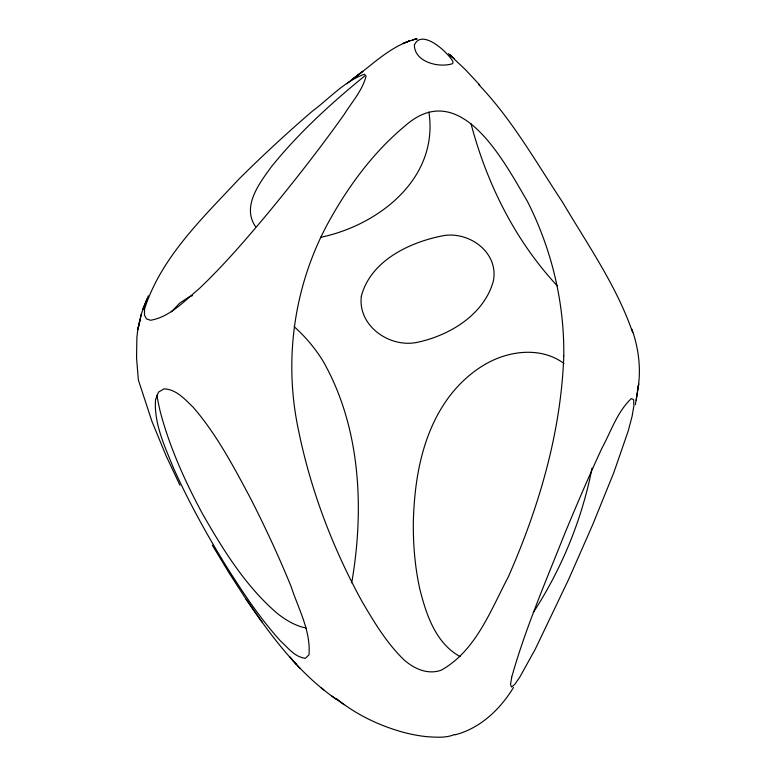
<?xml version="1.0" encoding="UTF-8"?>
<svg xmlns="http://www.w3.org/2000/svg" width="776" height="776" viewBox="0 0 776 776"><rect width="100%" height="100%" fill="white"/><g stroke="black" fill="none" stroke-linecap="round" stroke-linejoin="round"><path stroke-width="1.16" d="M592.049 468.103C582.029 519.289 561.795 568.692 533.355 612.4M637.988 388.679C641.238 368.784 638.609 348.114 631.897 329.179M636.252 400.329L638.687 383.848L635.36 404.635M143.909 306.539L141.271 314.299L137.759 329.79L136.886 337.453L136.547 357.872L138.341 379.9L152.009 421.591L166.045 455.687L179.945 485.243M140.107 319.44L137.759 329.79L141.271 314.299M351.441 582.825L352.091 580.632C364.39 507.388 360.404 426.684 322.962 360.927A83.294 43.281 51.1 0 0 294.201 326.706M147.013 298.905L142.551 310.08L148.323 295.811M513.528 687.42C500.18 709.332 480.247 728.412 454.852 734.872M171.331 311.797L179.76 303.106L189.373 296.772L192.535 295.588M364.545 76.097C330.983 103.431 298.77 132.822 271.542 166.578C259.553 182.981 241.433 206.503 255.634 226.757M346.726 83.769L362.77 71.237L352.11 79.559C372.587 64.864 391.676 44.436 417.178 38.868L412.599 39.751L415.674 39.149M454.542 734.494C446.103 738.112 436.558 737.258 427.605 736.744A41.758 10.689 13.2 0 1 402.763 732.146C378.853 725.463 355.893 714.463 336.609 698.73M320.449 237.359C379.095 225.185 438.993 178.218 428.915 112.025M460.12 656.603C435.637 643.207 426.218 614.476 419.816 589.052A536.497 299.109 -47.9 0 1 413.346 521.491C414.52 478.006 422.542 432.562 449.042 396.895A72.779 40.575 -47.9 0 1 487.91 362.809C511.015 350.286 541.813 347.105 563.9 363.42M335.746 698.924C298.615 673.073 271.26 636.272 246.118 599.266L229.269 573.241L212.314 545.169M344.108 704.705L331.701 695.956M320.857 687.517L323.931 689.922M454.028 58.462L449.653 54.766L465.532 69.772L479.84 85.127M448.489 53.69L452.476 57.143M478.695 84.584C512.063 119.465 535.993 162.116 562.532 202.138C587.51 244.556 616.551 285.655 632.644 332.526M557.236 285.81C515.002 240.376 486.756 183.388 471.003 123.685M300.128 668.563L289.613 656.787L296.083 664.062M246.118 599.266L262.181 622.216M306.229 628.017A62.613 32.534 51.1 0 1 276.916 613.088C245.313 585.861 223.11 549.767 202.555 513.925C185.037 481.411 169.701 447.51 160.273 411.707A218.89 113.752 51.1 0 1 156.917 395.236M361.373 296.102C357.464 326.095 390.085 348.453 417.73 342.235C449.944 335.31 484.205 314.493 493.352 281.048C499.22 251.783 467.54 229.686 440.681 236.224C408.079 242.946 370.443 261.425 361.373 296.102M155.54 399.708C153.832 423.677 164.716 446.103 173.368 467.802C188.626 501.684 206.62 534.266 226.049 565.917C242.549 592.049 259.698 617.968 280.466 640.947C287.915 647.62 294.773 657.204 305.463 658.31L308.984 654.779C310.904 630.927 298.372 608.753 291.155 586.685C279.118 557.129 265.683 528.175 251.249 499.725C234.158 467.627 217.086 435.006 193.243 407.293C184.921 399.436 176.346 389.222 163.988 388.873L158.488 392.132L155.54 399.708M144.569 308.877L144.452 315.007L146.441 318.839L150.476 320.275C170.051 317.006 184.3 300.904 198.976 288.856C222.964 266.12 244.556 241.035 265.819 215.776C293.085 182.806 319.537 149.137 344.321 114.247C351.935 101.889 362.499 90.453 366.068 76.087L364.419 74.234C344.389 81.315 329.548 98.397 312.776 110.852C287.217 132.744 262.53 155.636 238.678 179.372C202.555 218.085 161.214 257.234 144.569 308.877M414.394 45.076C414.51 62.293 439.391 68.152 452.65 63.632L453.048 61.886C448.644 52.855 421.591 27.858 414.394 45.076M563.783 355.767C561.067 432.436 538.981 507.213 508.222 577.072C490.587 610.44 475.882 650.802 441.234 670.183C427.712 675.052 414.093 668.767 403.947 659.794C386.526 642.916 374.032 621.954 361.858 601.187C332.322 547.255 310.332 489.123 298.207 428.798C283.647 359.463 294.104 285.975 327.744 223.604C347.842 186.841 373.101 152.309 405.547 125.479C460.721 77.163 504.371 162.291 527.341 201.236A319.431 297.897 58.6 0 1 549.282 255.644A317.811 296.393 58.6 0 1 563.774 355.767M511.685 677.225L510.521 684.626L511.549 687.002L514.643 684.519L519.687 677.312L535.168 649.376L568.682 579.313L592.757 524.537L613.835 472.526L628.143 431.214L632.081 416.343L633.905 405.741L633.643 399.708L631.305 398.554C617.095 412.037 610.916 431.766 601.71 448.635C588.567 477.007 576.296 505.758 564.327 534.645C545.683 581.719 525.439 628.414 511.685 677.225M407.051 41.807L403.064 43.543L410.145 40.517L407.051 41.807"/></g></svg>
